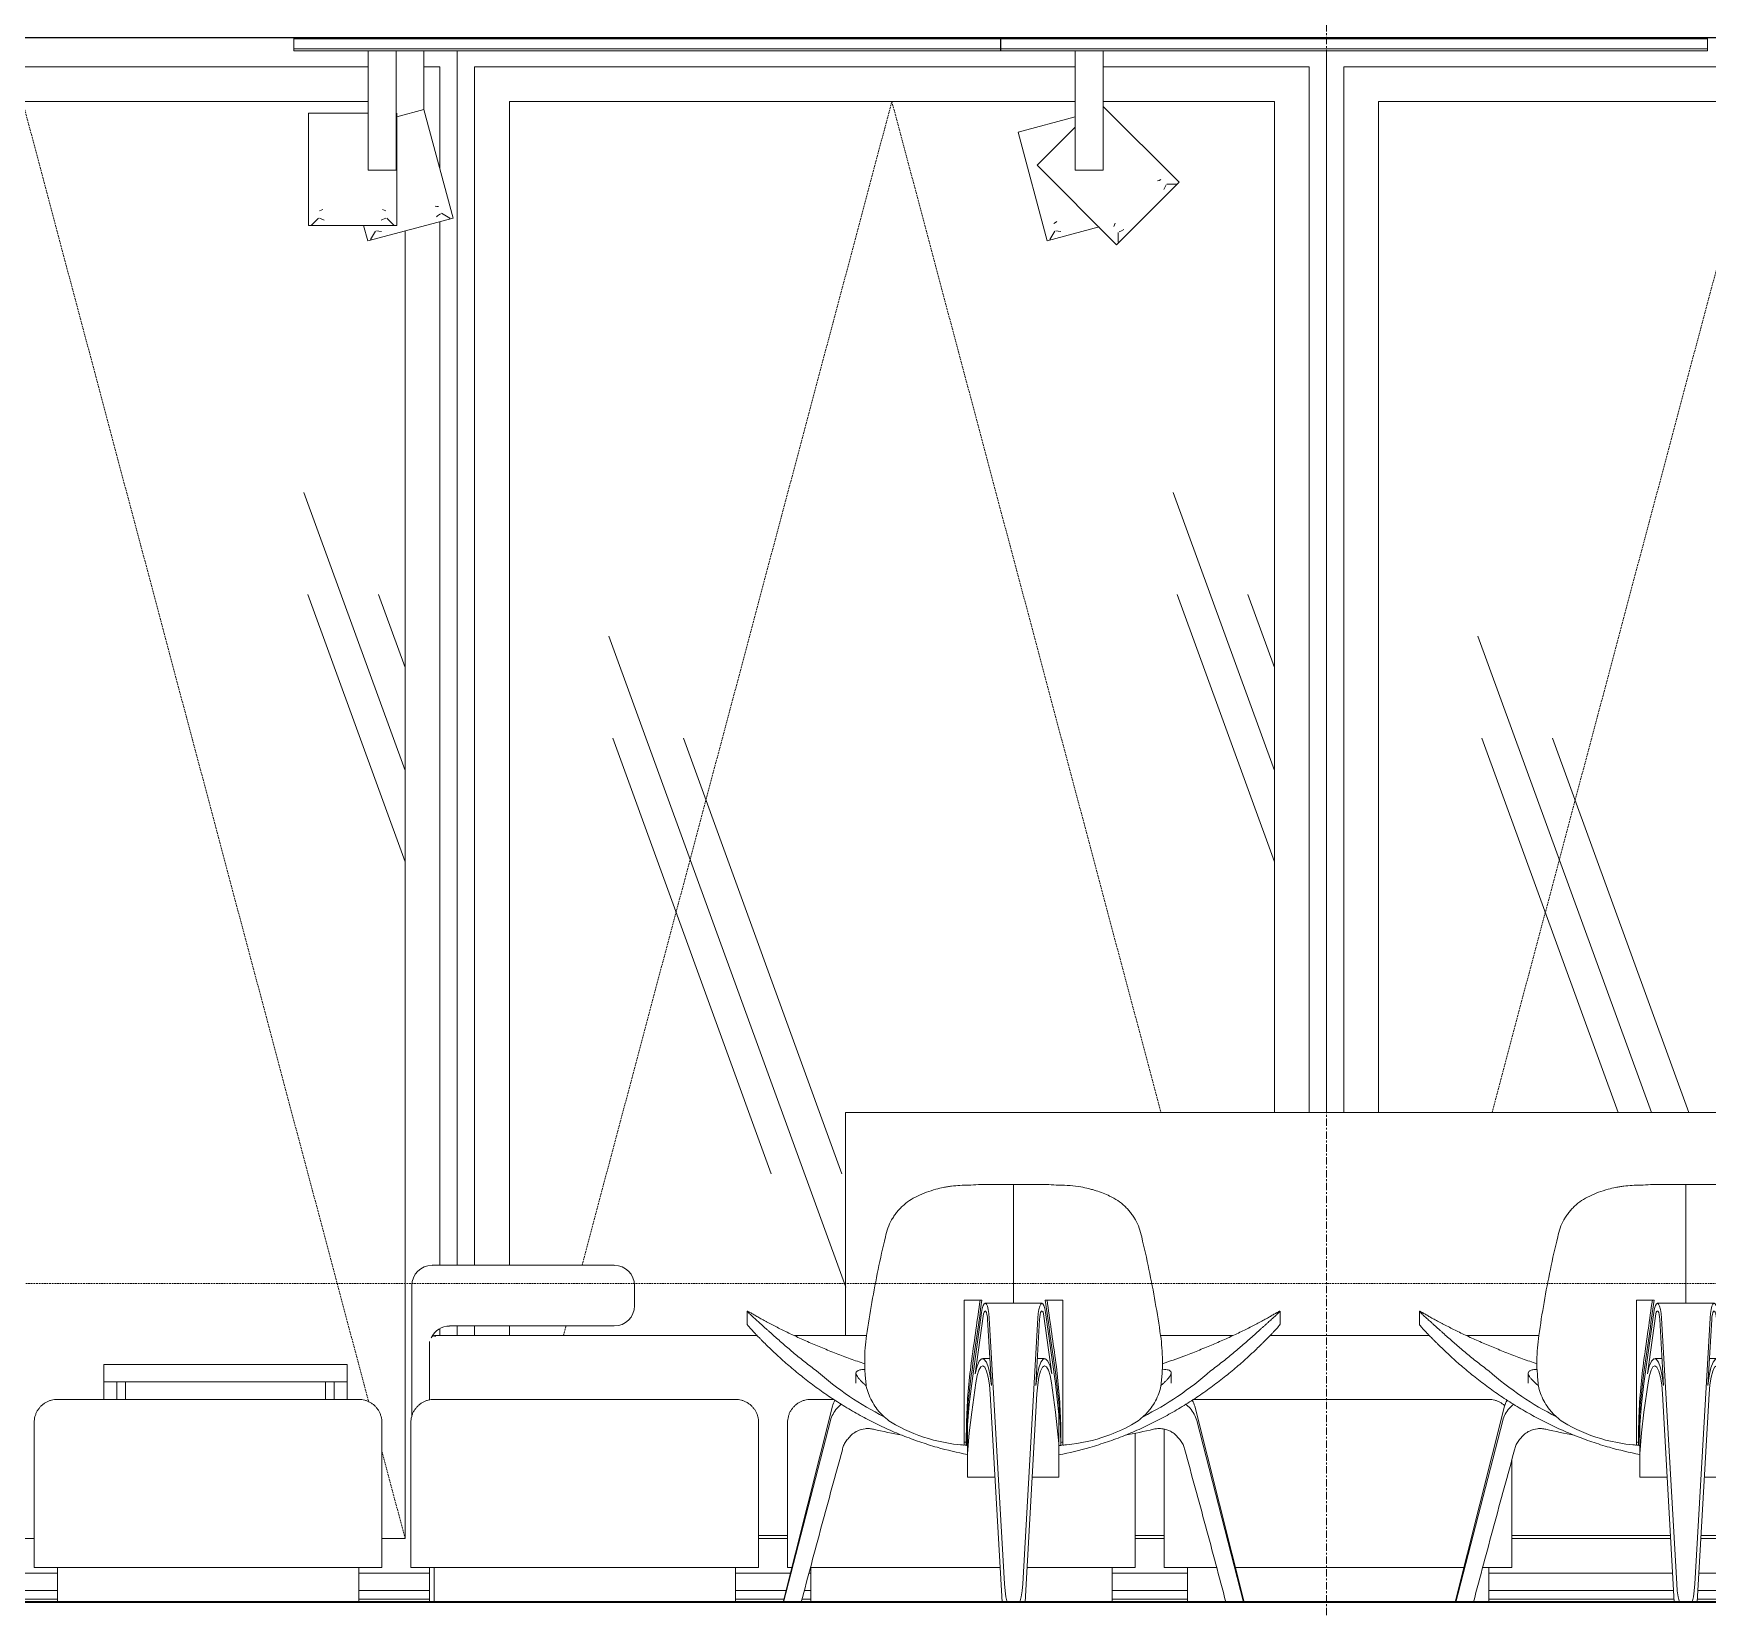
# Model space of a CAD drawing. Header units: millimetres. Extents: x -24070 to 93572, y -3360 to 13033.
# Drawn here: x 65128 to 68017, y -561 to 2158 of the extents above; entities that cross this region are included whole.
import ezdxf

# ---------------------------------------------------------------- set-up
doc = ezdxf.new("R2010")
doc.units = ezdxf.units.MM
doc.linetypes.add('Dash - Tight', pattern=[4.5, 3, -1.5])
doc.linetypes.add('Grid Line', pattern=[22.225, 12.7, -3.175, 3.175, -3.175])
for name, color, linetype, lineweight in [('A-CLNG', 13, 'Continuous', 9), ('A-FLOR', 192, 'Continuous', 9), ('A-FLOR-LEVL', 51, 'Continuous', 9), ('A-GLAZ', 151, 'Continuous', 9), ('E-LITE-EQPM', 33, 'Continuous', 9), ('I-FURN', 30, 'Continuous', 9), ('S-GRID', 1, 'Continuous', 9)]:
    doc.layers.add(name, color=color, linetype=linetype, lineweight=lineweight)

# ---------------------------------------------------------------- blocks, each defined once
blk = doc.blocks.new('Seating - Artemis - Lounge chair - Seating - Artemis - Lounge chair-735724-Building Section')
at = {"layer": 'I-FURN'}
for p, q in [((8618.1, 171.1), (8661.6, 171.1)), ((8661.6, 171.1), (8705.1, 171.1)), ((8661.6, 171.1), (8661.6, -34.2)), ((8576.6, -28.5), (8607, -28.5)), ((8716.2, -28.5), (8746.6, -28.5)), ((8201.8, -47.7), (8201.8, -70.3)), ((8589.4, -172.6), (8606.3, -50.1)), ((8609.1, -56.5), (8595.4, -155.8)), ((8710.6, -34.1), (8612.6, -34.1)), ((8727.7, -155.8), (8714, -56.5)), ((8716.9, -50.1), (8733.8, -172.6)), ((9121.4, -70.3), (9121.4, -47.7)), ((8623.3, -176.1), (8616.8, -62.2)), ((8619.7, -60.1), (8645.9, -518.6)), ((8677.3, -518.6), (8703.4, -60.1)), ((8706.4, -62.2), (8699.9, -176.1)), ((8620.6, -129.5), (8608, -129.5)), ((8715.2, -129.5), (8702.5, -129.5)), ((8389.6, -154.7), (8389.6, -172.1)), ((8596.4, -171.7), (8589.4, -222.2)), ((8733.8, -222.2), (8726.8, -171.7)), ((8933.5, -172.1), (8933.5, -154.3)), ((8641.8, -550), (8621.3, -190.2)), ((8701.9, -190.2), (8681.4, -550)), ((8263.8, -550), (8348.9, -212)), ((8739.7, -226.3), (8739.7, -275.9)), ((8974.3, -212), (9059.4, -550)), ((8264.8, -550), (8345.6, -236.6)), ((8582.2, -293.8), (8582.2, -244.2)), ((8977.6, -236.6), (9058.4, -550)), ((8580, -268), (8580, -279.3)), ((8739.7, -275.9), (8739.7, -315.9)), ((8743.2, -279.3), (8743.2, -268)), ((8582.2, -315.9), (8582.2, -293.8)), ((8582.2, -334.2), (8582.2, -315.9)), ((8739.7, -315.9), (8739.7, -334.2)), ((8582.2, -334.2), (8629.5, -334.2)), ((8693.7, -334.2), (8739.7, -334.2)), ((8263.8, -550), (8264.8, -550)), ((9058.4, -550), (9059.4, -550))]:
    blk.add_line(p, q, dxfattribs=at)
at = {"layer": 'I-FURN', "flags": 128}
for points in [[(8576.6, -279), (8576.6, -216.4), (8576.6, -153.8), (8576.6, -91.1), (8576.6, -28.5)], [(8746.6, -28.5), (8746.6, -91.1), (8746.6, -153.8), (8746.6, -216.4), (8746.6, -279)], [(8606.3, -50.1), (8607.6, -43.3), (8609.1, -38.1), (8610.9, -35), (8612.8, -34.2), (8614.7, -35.6), (8616.4, -39.1), (8617.9, -44.7), (8619, -51.8), (8619.7, -60.1)], [(8611.8, -47.9), (8610.7, -49.7), (8609.8, -52.6), (8609.1, -56.5)], [(8616.8, -62.2), (8616.4, -57.5), (8615.7, -53.4), (8614.9, -50.3), (8613.9, -48.2), (8612.8, -47.4)], [(8703.4, -60.1), (8704.2, -51.8), (8705.3, -44.7), (8706.8, -39.1), (8708.5, -35.6), (8710.4, -34.2), (8712.3, -35), (8714.1, -38.1), (8715.6, -43.3), (8716.9, -50.1)], [(8710.4, -47.4), (8709.3, -48.2), (8708.3, -50.3), (8707.4, -53.4), (8706.8, -57.5), (8706.4, -62.2)], [(8714, -56.5), (8713.3, -52.6), (8712.5, -49.7), (8711.4, -47.9)], [(8595.4, -155.8), (8598.6, -142.9), (8602.3, -134.1), (8606.4, -129.9), (8610.5, -130.4), (8614.6, -135.8), (8618.2, -145.7), (8621.1, -159.4), (8623.3, -176.1)], [(8621.3, -190.2), (8620, -174.9), (8617.9, -161.6), (8615.1, -151.3), (8611.9, -144.7), (8608.4, -142.1), (8604.9, -143.7), (8601.6, -149.5), (8598.7, -159), (8596.4, -171.7)], [(8699.9, -176.1), (8702.1, -159.4), (8705, -145.7), (8708.6, -135.8), (8712.6, -130.4), (8716.8, -129.9), (8720.9, -134.1), (8724.6, -142.9), (8727.7, -155.8)], [(8714.8, -142.1), (8711.3, -144.7), (8708.1, -151.3), (8705.3, -161.6), (8703.2, -174.9), (8701.9, -190.2)], [(8726.8, -171.7), (8724.5, -159), (8721.6, -149.5), (8718.3, -143.7), (8715.2, -142.1)], [(8582.2, -244.2), (8585.1, -208.3), (8589.4, -172.6)], [(8733.8, -172.6), (8737.1, -199.4), (8739.7, -226.3)], [(8589.4, -222.2), (8585.1, -257.9), (8582.2, -293.8)], [(8739.7, -275.9), (8737.1, -249), (8733.8, -222.2)], [(8645.9, -518.6), (8646.9, -530.2), (8648.5, -540.8), (8650.6, -550)], [(8672.6, -550), (8674.7, -540.8), (8676.3, -530.2), (8677.3, -518.6)]]:
    blk.add_lwpolyline(points, dxfattribs=at)
at = {"layer": 'I-FURN'}
for centre, start_param, end_param in [((8387.7, -221.6), 2.609121, 2.897247), ((8935.4, -221.6), 0.244346, 0.532472)]:
    blk.add_ellipse(centre, major_axis=(40, 0), ratio=0.990268, start_param=start_param, end_param=end_param, dxfattribs=at)
for points, knots in [([(8495.8, 151), (8490.8, 148.7), (8481.5, 143.4), (8471.5, 135.3), (8464.4, 128.1), (8459.5, 122.3), (8455.1, 116.2), (8449.8, 107.6), (8444.4, 95.9), (8441.6, 85.6), (8440.5, 80.3)], [-1, -1, -1, -1, -0.833333, -0.666667, -0.583333, -0.5, -0.416667, -0.333333, -0.166667, 0, 0, 0, 0]), ([(8583.8, 169.7), (8578.8, 169.8), (8568.9, 169.6), (8556.9, 168.4), (8547.6, 167.1), (8538.5, 165.4), (8526.1, 162.4), (8510.9, 157.6), (8500.7, 153.3), (8495.8, 151)], [-1, -1, -1, -1, -0.85, -0.7, -0.625, -0.55, -0.4, -0.2, 0, 0, 0, 0]), ([(8827.4, 151), (8823.7, 152.7), (8816.1, 156), (8806.1, 159.5), (8797.7, 162.1), (8789.1, 164.4), (8776.5, 167.1), (8759.2, 169.4), (8746.1, 169.8), (8739.4, 169.7)], [-1, -1, -1, -1, -0.85, -0.7, -0.625, -0.55, -0.4, -0.2, 0, 0, 0, 0]), ([(8882.7, 80.3), (8881.6, 85.6), (8878.7, 95.9), (8873.4, 107.6), (8868.1, 116.2), (8863.7, 122.3), (8858.8, 128.1), (8851.7, 135.3), (8841.7, 143.4), (8832.4, 148.7), (8827.4, 151)], [-1, -1, -1, -1, -0.833333, -0.666667, -0.583333, -0.5, -0.416667, -0.333333, -0.166667, 0, 0, 0, 0]), ([(8404.8, -138.7), (8400.6, -137.3), (8388.1, -132.9), (8367.6, -125.4), (8343.4, -116), (8320.2, -106.5), (8297.6, -96.7), (8275.9, -86.7), (8259.1, -78.5), (8248.1, -72.8), (8242, -69.7), (8237.6, -67.3), (8233.4, -65.1), (8229.3, -62.8), (8225.4, -60.7), (8221.8, -58.7), (8218.4, -56.7), (8215.2, -54.9), (8212.2, -53.2), (8210.1, -51.9), (8208.6, -51.1), (8207.1, -50.2), (8205.4, -49.3), (8203.8, -48.4), (8202.7, -47.8), (8202.1, -47.6), (8201.8, -47.6), (8201.9, -48), (8202.4, -48.7), (8203.5, -49.7), (8204.8, -51), (8206.6, -52.7), (8208.6, -54.6), (8210.9, -56.7), (8213.5, -59.1), (8216.3, -61.7), (8219.3, -64.4), (8222.5, -67.3), (8227, -71.4), (8231.8, -75.7), (8236.7, -80.2), (8241.9, -84.8), (8248.5, -90.7), (8256.8, -98), (8265.3, -105.5), (8274.1, -113), (8286.2, -123.2), (8301.9, -135.9), (8314.9, -145.9), (8321.6, -150.9)], [0.071085, 0.071085, 0.071085, 0.071085, 0.0952381, 0.1428571, 0.1904762, 0.2380952, 0.2857143, 0.3333333, 0.3809524, 0.4047619, 0.4166667, 0.4285714, 0.4404762, 0.452381, 0.4642857, 0.4761905, 0.4880952, 0.5, 0.5119048, 0.5238095, 0.5297619, 0.5357143, 0.547619, 0.5595238, 0.5714286, 0.5833333, 0.5952381, 0.6071429, 0.6190476, 0.6309524, 0.6428571, 0.6547619, 0.6666667, 0.6785714, 0.6904762, 0.702381, 0.7142857, 0.7261905, 0.7380952, 0.7619048, 0.7738095, 0.7857143, 0.8095238, 0.8333333, 0.8571429, 0.8809524, 0.9047619, 0.952381, 1, 1, 1, 1]), ([(9001.6, -150.9), (9008.3, -145.9), (9021.3, -135.9), (9040.1, -120.6), (9055, -108), (9066.4, -98), (9073.3, -91.9), (9078.7, -87.2), (9082.6, -83.6), (9086.5, -80.2), (9090.2, -76.8), (9093.8, -73.5), (9097.3, -70.3), (9100.7, -67.3), (9103.9, -64.4), (9106.8, -61.7), (9109.7, -59.1), (9112.3, -56.7), (9114.6, -54.6), (9116.6, -52.7), (9118.3, -51), (9119.7, -49.7), (9120.7, -48.7), (9121.3, -48), (9121.4, -47.6), (9121.1, -47.6), (9120.5, -47.8), (9119.3, -48.4), (9117.7, -49.3), (9116.1, -50.2), (9114.6, -51.1), (9113.1, -51.9), (9111, -53.2), (9108, -54.9), (9104.8, -56.7), (9101.4, -58.7), (9097.7, -60.7), (9093.8, -62.8), (9089.8, -65.1), (9084.1, -68.1), (9076.7, -72), (9064.1, -78.5), (9047.3, -86.7), (9025.6, -96.7), (9003, -106.5), (8979.8, -116), (8957.6, -124.6), (8937.2, -132.1), (8924.7, -136.5), (8918.4, -138.7), (8918.4, -138.7)], [0, 0, 0, 0, 0.047619, 0.0952381, 0.1428571, 0.1666667, 0.1904762, 0.202381, 0.2142857, 0.2261905, 0.2380952, 0.25, 0.2619048, 0.2738095, 0.2857143, 0.297619, 0.3095238, 0.3214286, 0.3333333, 0.3452381, 0.3571429, 0.3690476, 0.3809524, 0.3928571, 0.4047619, 0.4166667, 0.4285714, 0.4404762, 0.452381, 0.4642857, 0.4702381, 0.4761905, 0.4880952, 0.5, 0.5119048, 0.5238095, 0.5357143, 0.547619, 0.5595238, 0.5714286, 0.5952381, 0.6190476, 0.6666667, 0.7142857, 0.7619048, 0.8095238, 0.8571429, 0.8928571, 0.9285714, 0.9289147, 0.9289147, 0.9289147, 0.9289147]), ([(8582.1, -295.1), (8564.4, -291.8), (8536.6, -285.2), (8499.5, -273.5), (8470.2, -262.7), (8441.4, -250.3), (8413.5, -236.8), (8386.7, -222.2), (8360.9, -206.7), (8335.9, -190.1), (8312.1, -172.9), (8289.7, -155.2), (8272, -140.3), (8260.3, -129.8), (8253.8, -123.9), (8249, -119.4), (8244.4, -115.1), (8239.8, -110.7), (8235.4, -106.4), (8231.4, -102.4), (8227.7, -98.7), (8223, -94), (8219.2, -90.1), (8216.4, -87.1), (8214.5, -85.1), (8211.3, -81.7), (8208, -78.2), (8205.9, -75.7), (8204.9, -74.5), (8203.5, -72.9), (8202.2, -71.3), (8201.8, -70.4), (8201.8, -70.2), (8201.9, -70.2)], [0.0771261, 0.0771261, 0.0771261, 0.0771261, 0.1333333, 0.1666667, 0.2, 0.2333333, 0.2666667, 0.3, 0.3333333, 0.3666667, 0.4, 0.4333333, 0.4666667, 0.4833333, 0.4916667, 0.5, 0.5083333, 0.5166667, 0.525, 0.5333333, 0.540625, 0.5479167, 0.5625, 0.5661458, 0.5697917, 0.5770833, 0.5916667, 0.5989583, 0.6026042, 0.60625, 0.6208333, 0.628125, 0.6333333, 0.6333333, 0.6333333, 0.6333333]), ([(9121.3, -70.2), (9121.4, -70.2), (9121.4, -70.6), (9120.7, -71.6), (9119.4, -73.2), (9118.1, -74.8), (9116.9, -76.3), (9115.4, -77.9), (9113.2, -80.3), (9110.7, -83), (9108.6, -85.2), (9107, -86.9), (9105.4, -88.6), (9103.1, -91), (9100, -94.2), (9096, -98.2), (9092.6, -101.6), (9089.9, -104.3), (9087, -107.1), (9083.4, -110.7), (9078.8, -115.1), (9074.2, -119.4), (9069.4, -123.9), (9062.9, -129.8), (9051.2, -140.3), (9033.5, -155.2), (9011, -172.9), (8987.3, -190.1), (8962.3, -206.7), (8936.5, -222.2), (8909.7, -236.8), (8881.8, -250.4), (8853, -262.7), (8823.7, -273.6), (8786.1, -285.2), (8758, -292.6), (8739.8, -295.6)], [0.3666667, 0.3666667, 0.3666667, 0.3666667, 0.375, 0.3833333, 0.3916667, 0.4, 0.4041667, 0.4083333, 0.4166667, 0.425, 0.4291667, 0.4333333, 0.4375, 0.4416667, 0.45, 0.4583333, 0.4666667, 0.4708333, 0.475, 0.4833333, 0.4916667, 0.5, 0.5083333, 0.5166667, 0.5333333, 0.5666667, 0.6, 0.6333333, 0.6666667, 0.7, 0.7333333, 0.7666667, 0.8, 0.8333333, 0.8666667, 0.9242841, 0.9242841, 0.9242841, 0.9242841]), ([(8321.6, -150.9), (8339.2, -166.4), (8376.2, -195.1), (8417.3, -219.4), (8438.2, -229.9)], [0, 0, 0, 0, 0.2, 0.387924, 0.387924, 0.387924, 0.387924]), ([(8389.6, -154.7), (8389.7, -153.5), (8390.3, -152), (8392.5, -150.5), (8394.8, -149.6), (8397.8, -148.9), (8401, -148.5), (8403.5, -148.3), (8404.7, -148.3)], [-1, -1, -1, -1, -0.97321429, -0.95982143, -0.94642857, -0.93303571, -0.91964286, -0.90857756, -0.90857756, -0.90857756, -0.90857756]), ([(8407.4, -176.7), (8406, -175.5), (8403, -172.8), (8398.6, -168.7), (8394.7, -164.4), (8390.9, -159.4), (8389.7, -156.4), (8389.6, -154.7)], [-0.09783389, -0.09783389, -0.09783389, -0.09783389, -0.0862069, -0.06896552, -0.05172414, -0.03448276, 0, 0, 0, 0]), ([(8885, -229.9), (8905.8, -219.4), (8947, -195.1), (8984, -166.4), (9001.6, -150.9)], [0.6120888, 0.6120888, 0.6120888, 0.6120888, 0.8, 1, 1, 1, 1]), ([(8933.5, -154.3), (8933.5, -155.6), (8932.7, -158), (8930.2, -161.7), (8927.5, -164.9), (8924.2, -168.4), (8920.4, -172.1), (8917.4, -174.7), (8915.9, -176)], [-1, -1, -1, -1, -0.97198276, -0.95797414, -0.94396552, -0.9299569, -0.91594828, -0.90244941, -0.90244941, -0.90244941, -0.90244941]), ([(8918.5, -148), (8918.7, -148), (8920.8, -148.1), (8924.4, -148.4), (8928.4, -149.2), (8931.4, -150.4), (8933.1, -152.1), (8933.5, -153.5), (8933.5, -154.3)], [-0.09135521, -0.09135521, -0.09135521, -0.09135521, -0.08928571, -0.07142857, -0.05357143, -0.03571429, -0.01785714, 0, 0, 0, 0]), ([(8407.9, -180), (8409.1, -184.3), (8411.9, -193), (8418.2, -205.8), (8424.9, -215.7), (8431, -222.9), (8437.6, -229.7), (8446.4, -237.2), (8454.1, -242), (8458.1, -244.2)], [-1, -1, -1, -1, -0.833333, -0.666667, -0.5, -0.416667, -0.333333, -0.166667, 0, 0, 0, 0]), ([(8865.1, -244.2), (8869, -242), (8876.7, -237.2), (8885.6, -229.7), (8892.2, -222.9), (8898.2, -215.7), (8905, -205.9), (8911.2, -193.1), (8914.1, -184.3), (8915.3, -180)], [-1, -1, -1, -1, -0.833333, -0.666667, -0.583333, -0.5, -0.333333, -0.166667, 0, 0, 0, 0]), ([(8345.6, -236.6), (8346.6, -232.7), (8349.6, -225.2), (8356.3, -215.7), (8361.8, -210.6), (8364.5, -208.5)], [-1, -1, -1, -1, -0.8333333, -0.6666667, -0.5316601, -0.5316601, -0.5316601, -0.5316601]), ([(8958.7, -208.5), (8961.4, -210.6), (8966.9, -215.7), (8973.6, -225.2), (8976.6, -232.7), (8977.6, -236.6)], [-0.4683399, -0.4683399, -0.4683399, -0.4683399, -0.3333333, -0.1666667, 0, 0, 0, 0]), ([(8420, -251.6), (8417.6, -251), (8412.8, -250.3), (8403.2, -250.5), (8393, -253.4), (8383.6, -259.5), (8379.3, -264), (8377.4, -266.6)], [-1, -1, -1, -1, -0.85, -0.7, -0.4, -0.2, 0, 0, 0, 0]), ([(8458.1, -244.2), (8478.4, -255.3), (8515, -270), (8554.2, -276.9), (8570.1, -278.4)], [-1, -1, -1, -1, -0.4, 0, 0, 0, 0]), ([(8753.1, -278.4), (8776.9, -276.2), (8815.9, -267.5), (8851.5, -251.6), (8865.1, -244.2)], [-1, -1, -1, -1, -0.4, 0, 0, 0, 0]), ([(8945.8, -266.6), (8944.4, -264.6), (8942, -262), (8938.5, -259), (8934.6, -256.2), (8929.3, -253.4), (8921.6, -251), (8912.7, -250.1), (8906.4, -250.8), (8903.2, -251.6)], [-1, -1, -1, -1, -0.85, -0.775, -0.7, -0.55, -0.4, -0.2, 0, 0, 0, 0])]:
    blk.add_open_spline(points, degree=3, knots=knots, dxfattribs=at)
for points in [[(8618.1, 171.1), (8612.3, 171), (8600.8, 170.6), (8589.4, 170.1), (8583.8, 169.7)], [(8739.4, 169.7), (8733.7, 170.1), (8722.4, 170.6), (8710.9, 171), (8705.1, 171.1)], [(8440.5, 80.3), (8436, 61.7), (8427.6, 24.2), (8416.8, -32.4), (8410.7, -70.7), (8407.9, -90)], [(8915.3, -90), (8912.5, -70.7), (8906.4, -32.4), (8895.5, 24.2), (8887.1, 61.7), (8882.7, 80.3)], [(8607, -28.5), (8604.1, -49.3), (8598.2, -90.9), (8592.3, -132.3), (8589.4, -153)], [(8589.4, -131), (8591.8, -114), (8596.7, -79.8), (8601.5, -45.6), (8603.9, -28.5)], [(8733.8, -153), (8730.8, -132.3), (8725, -90.9), (8719.1, -49.3), (8716.2, -28.5)], [(8719.3, -28.5), (8721.7, -45.6), (8726.5, -79.8), (8731.4, -114), (8733.8, -131)], [(8407.9, -90), (8406.9, -96.9), (8405.3, -111.1), (8404.4, -133.2), (8405.1, -156.2), (8406.8, -172), (8407.9, -180)], [(8915.3, -180), (8916.4, -172), (8918.1, -156.2), (8918.7, -133.2), (8917.8, -111.1), (8916.3, -96.9), (8915.3, -90)], [(8580.1, -279.3), (8579.9, -262.6), (8580.3, -229.4), (8583.4, -180), (8587.1, -147.3), (8589.4, -131)], [(8733.8, -131), (8736.1, -147.3), (8739.8, -180), (8742.9, -229.4), (8743.3, -262.6), (8743.1, -279.3)], [(8589.4, -153), (8587.4, -166.9), (8584.1, -194.8), (8581.1, -236.9), (8580.2, -265.1), (8580.1, -279.3)], [(8743.1, -279.3), (8743, -265.1), (8742.1, -236.9), (8739, -194.8), (8735.8, -166.9), (8733.8, -153)], [(8469.2, -262), (8452.7, -258.9), (8436.3, -255.4), (8420, -251.6)], [(8903.2, -251.6), (8886.9, -255.4), (8870.5, -258.9), (8854, -262)], [(8366.2, -287.2), (8354.1, -330.9), (8330.2, -418.4), (8306.8, -506.1), (8295.2, -550)], [(8377.4, -266.6), (8375.4, -268.4), (8371.9, -272.4), (8368, -279.5), (8366.6, -284.5), (8366.2, -287.2)], [(8570.1, -278.4), (8571.2, -278.5), (8573.3, -278.7), (8575.5, -278.9), (8576.6, -279)], [(8576.5, -274), (8577.8, -274.1), (8579, -274.2), (8580.2, -274.3)], [(8576.5, -278.7), (8578.4, -279.1), (8580.2, -279.5), (8582.1, -279.9)], [(8580.1, -279.3), (8580.8, -279.3), (8581.5, -279.4), (8582.1, -279.4)], [(8739.7, -280.2), (8742, -279.7), (8744.4, -279.2), (8746.7, -278.7)], [(8739.7, -279.5), (8740.9, -279.4), (8742, -279.4), (8743.1, -279.3)], [(8743, -274.3), (8744.2, -274.2), (8745.4, -274.1), (8746.6, -274)], [(8746.6, -279), (8747.7, -278.9), (8749.9, -278.7), (8752, -278.5), (8753.1, -278.4)], [(8957, -287.2), (8956.6, -284.5), (8955.2, -279.5), (8951.3, -272.4), (8947.8, -268.4), (8945.8, -266.6)], [(9028, -550), (9016.4, -506.1), (8993, -418.4), (8969.1, -330.9), (8957, -287.2)]]:
    blk.add_open_spline(points, degree=3, dxfattribs=at)
blk = doc.blocks.new('Single Window - Standard-818874-Building Section')
at = {"layer": 'A-GLAZ'}
h = blk.add_hatch(dxfattribs=at)
h.set_pattern_fill('FP_26', color=256, style=0, pattern_type=2)
h.set_pattern_definition([(110, (6943.6, -1050), (973.9, 248.05), [800, -2500]), (110, (6951.6, -1250), (973.9, 248.05), [1200, -2100]), (110, (6821.6, -1050), (973.9, 248.05), [800, -2500])])
h.paths.add_polyline_path([(6321.6, -440), (6321.6, -240), (6323, -229.6), (6327, -220), (6333.3, -211.7), (6341.6, -205.4), (6351.2, -201.4), (6361.6, -200), (6881.6, -200), (6891.9, -201.4), (6901.6, -205.4), (6909.9, -211.7), (6916.2, -220), (6920.2, -229.6), (6921.6, -240), (6921.6, -440), (6971.6, -440), (6971.6, -240), (6973, -229.6), (6977, -220), (6983.3, -211.7), (6991.6, -205.4), (7001.2, -201.4), (7011.6, -200), (7091.6, -200), (7091.6, -140), (7511.6, -140), (7511.6, -200), (7531.6, -200), (7541.9, -201.4), (7551.6, -205.4), (7559.9, -211.7), (7566.2, -220), (7570.2, -229.6), (7571.6, -240), (7571.6, -440), (7611.6, -440), (7611.6, 1816.8), (7546.9, 1800.5), (7540.1, 1825.8), (7445, 1825.8), (7445, 2019.8), (7547.9, 2019.8), (7547.9, 2040), (6291.6, 2040), (6291.6, -440)], flags=0)
for p, q in [((7701.6, 31.4), (7701.6, 2127.8)), ((6231.6, -200), (6231.6, 2100)), ((6231.6, 2100), (7547.9, 2100)), ((7643.7, 2100), (7671.6, 2100)), ((7671.6, 2100), (7671.6, 1923.9)), ((6291.6, 2040), (6291.6, -440)), ((7547.9, 2040), (6291.6, 2040)), ((7671.6, 1832.9), (7671.6, 31.4)), ((7611.6, -440), (7611.6, 1816.8)), ((7671.6, -77.8), (7671.6, -90)), ((7701.6, -90), (7701.6, -73.3)), ((6291.6, -440), (6321.6, -440)), ((6921.6, -440), (6971.6, -440)), ((7571.6, -440), (7611.6, -440)), ((6361.6, -500), (6231.6, -500)), ((7011.6, -500), (6881.6, -500)), ((7653.5, -500), (7531.6, -500)), ((6231.6, -530), (6361.6, -530)), ((6361.6, -545), (6231.6, -545)), ((6881.6, -530), (7011.6, -530)), ((7011.6, -545), (6881.6, -545)), ((7531.6, -530), (7653.5, -530)), ((7653.5, -545), (7531.6, -545))]:
    blk.add_line(p, q, dxfattribs=at)
at = {"layer": 'A-GLAZ', "linetype": 'Dash - Tight'}
for p, q in [((6355.2, -200.8), (6951.6, 2040)), ((6951.6, 2040), (7548.8, -204.2)), ((7571.6, -289.7), (7611.6, -440)), ((6291.6, -440), (6321.6, -327.3))]:
    blk.add_line(p, q, dxfattribs=at)
blk = doc.blocks.new('Single Window - Standard-V37-Building Section')
at = {"layer": 'A-GLAZ'}
h = blk.add_hatch(dxfattribs=at)
h.set_pattern_fill('FP_27', color=256, style=0, pattern_type=2)
h.set_pattern_definition([(110, (8443.6, -1050), (973.9, 248.05), [800, -2500]), (110, (8451.6, -1250), (973.9, 248.05), [1200, -2100]), (110, (8321.6, -1050), (973.9, 248.05), [800, -2500])])
h.paths.add_polyline_path([(8921.6, -440), (8921.6, -435), (8871.6, -435), (8871.6, -440)], flags=0)
h.paths.add_polyline_path([(8271.6, -440), (8271.6, -435), (8221.6, -435), (8221.6, -440), (8264.8, -440)], flags=0)
h.paths.add_polyline_path([(7968, -90), (8219.2, -90), (8203.6, -72.7), (8201.9, -70.2), (8203.6, -48.3), (8256, -76.9), (8283.3, -90), (8371.7, -90), (8372.5, 295), (9111.6, 295), (9111.6, 2040), (8816.1, 2040), (8816.1, 2031.6), (8947.2, 1900.6), (8839.4, 1792.8), (8808.8, 1823.4), (8719.3, 1800.5), (8670.3, 1987.2), (8767.9, 2014.2), (8767.9, 2040), (7791.6, 2040), (7791.6, 31.4), (7973.4, 31.3), (7981.7, 30.2), (7990.1, 26.7), (7997.3, 21.2), (8002.9, 13.9), (8006.4, 5.5), (8007.6, -3.6), (8007.6, -38.4), (8006.4, -47.5), (8002.9, -55.9), (7997.3, -63.1), (7990.1, -68.7), (7981.7, -72.2), (7972.6, -73.3), (7791.6, -73.3), (7791.6, -90), (7964.3, -90)], flags=0)
for p, q in [((7701.6, 2127.8), (7701.6, 31.4)), ((9201.6, 295), (9201.6, 2127.8)), ((7731.6, 31.4), (7731.6, 2100)), ((7731.6, 2100), (8767.9, 2100)), ((8816.1, 2100), (9171.6, 2100)), ((9171.6, 2100), (9171.6, 295)), ((7791.6, 2040), (7791.6, 31.4)), ((8767.9, 2040), (7791.6, 2040)), ((9111.6, 2040), (8816.1, 2040)), ((9111.6, 295), (9111.6, 2040)), ((7701.6, -73.3), (7701.6, -90)), ((7731.6, -90), (7731.6, -73.3)), ((7791.6, -73.3), (7791.6, -90)), ((8221.6, -440), (8271.6, -440)), ((8871.6, -440), (8921.6, -440)), ((8276.4, -500), (8181.6, -500)), ((8311.6, -500), (8308.5, -500)), ((8961.6, -500), (8831.6, -500)), ((8181.6, -530), (8268.9, -530)), ((8265.1, -545), (8181.6, -545)), ((8311.6, -545), (8296.5, -545)), ((8300.5, -530), (8311.6, -530)), ((8831.6, -530), (8961.6, -530)), ((8961.6, -545), (8831.6, -545))]:
    blk.add_line(p, q, dxfattribs=at)
at = {"layer": 'A-GLAZ', "linetype": 'Dash - Tight'}
for p, q in [((7917, 31.4), (8451.6, 2040)), ((8451.6, 2040), (8916, 295)), ((7884.7, -90), (7889.2, -73.3))]:
    blk.add_line(p, q, dxfattribs=at)
blk = doc.blocks.new('Single Window - Standard-V38-Building Section')
at = {"layer": 'A-GLAZ'}
h = blk.add_hatch(dxfattribs=at)
h.set_pattern_fill('FP_28', color=256, style=0, pattern_type=2)
h.set_pattern_definition([(110, (9943.6, -1050), (973.9, 248.05), [800, -2500]), (110, (9951.6, -1250), (973.9, 248.05), [1200, -2100]), (110, (9821.6, -1050), (973.9, 248.05), [800, -2500])])
h.paths.add_polyline_path([(10266, -430.9), (10266.6, -428.8), (10265.8, -429.2)], flags=0)
h.paths.add_polyline_path([(10242.3, -440), (10293.5, -440), (10293.5, -435), (10273.2, -434.8), (10272.8, -433.2), (10266.5, -431.2), (10264.6, -430), (10264.4, -425), (10263.2, -425), (10263.3, -100), (10264.5, -100), (10265.5, -94.4), (10271, -90), (10263.3, -90.7), (10253.1, -102.3), (10253.1, -425), (10251.9, -425), (10250.8, -430.6), (10242.3, -435), (10190.4, -435), (10191.7, -440), (10241.2, -440)], flags=0)
h.paths.add_polyline_path([(9521.6, -440), (9795.5, -440), (9795.3, -435), (9521.6, -435)], flags=0)
h.paths.add_polyline_path([(9863.4, -440), (10158.6, -440), (10157.3, -435), (9847.9, -435), (9847.6, -440), (9861.9, -440)], flags=0)
h.paths.add_polyline_path([(10316.3, -440), (10611.6, -440), (10611.6, -435), (10316.3, -435)], flags=0)
h.paths.add_polyline_path([(10185.3, 295), (10611.6, 295), (10611.6, 2040), (9291.6, 2040), (9291.6, 295), (9816.7, 295)], flags=0)
for p, q in [((9201.6, 2127.8), (9201.6, 295)), ((10701.6, 295), (10701.6, 2127.8)), ((9231.6, 295), (9231.6, 2100)), ((9231.6, 2100), (10671.6, 2100)), ((10671.6, 2100), (10671.6, 295)), ((9291.6, 2040), (9291.6, 295)), ((10611.6, 2040), (9291.6, 2040)), ((10611.6, 295), (10611.6, 2040)), ((9521.6, -440), (9795.5, -440)), ((9847.6, -440), (10158.6, -440)), ((10191.7, -440), (10293.5, -440)), ((10316.3, -440), (10611.6, -440)), ((10611.6, -440), (10611.6, -435)), ((10671.6, -435), (10671.6, -500)), ((10701.6, -530), (10701.6, -435)), ((9799, -500), (9481.6, -500)), ((10174.7, -500), (9844.2, -500)), ((10293.5, -500), (10206.8, -500)), ((10671.6, -500), (10316.3, -500)), ((9481.6, -530), (9800.7, -530)), ((9801.5, -545), (9481.6, -545)), ((10186.7, -545), (9841.7, -545)), ((9842.5, -530), (10182.7, -530)), ((10214.3, -530), (10293.5, -530)), ((10293.5, -545), (10218.1, -545)), ((10387, -530), (10701.6, -530)), ((10701.6, -545), (10387, -545)), ((10701.6, -530), (10701.6, -545)), ((10701.6, -550), (10701.6, -545))]:
    blk.add_line(p, q, dxfattribs=at)
at = {"layer": 'A-GLAZ', "linetype": 'Dash - Tight'}
for p, q in [((9487.2, 295), (9951.6, 2040)), ((9951.6, 2040), (10416, 295)), ((10610.3, -435), (10611.6, -440))]:
    blk.add_line(p, q, dxfattribs=at)
blk = doc.blocks.new('Trck_BswySystms_Cooper_RSA_Profile Series_AR111 Closed Back Integral Xfmr - Trck_BswySystms_Cooper_RSA_Profile Series_AR111 Closed Back Integral Xfmr-856595-Building Section')
at = {"layer": 'E-LITE-EQPM'}
for p, q in [((8768, 2013.4), (8669.3, 1987)), ((8669.3, 1987), (8719.6, 1799.5)), ((8809.1, 1823.5), (8719.6, 1799.5)), ((8732.7, 1816.5), (8724.3, 1801.9)), ((8724.3, 1801.9), (8725.7, 1801.2))]:
    blk.add_line(p, q, dxfattribs=at)
at = {"layer": 'E-LITE-EQPM', "flags": 128}
for points in [[(8731.3, 1829.3), (8733.7, 1831), (8736.1, 1832.8)], [(8743.3, 1815.9), (8738.8, 1816.2), (8734.7, 1816.7)]]:
    blk.add_lwpolyline(points, dxfattribs=at)
blk = doc.blocks.new('Trck_BswySystms_Cooper_RSA_Profile Series_AR111 Closed Back Integral Xfmr - Trck_BswySystms_Cooper_RSA_Profile Series_AR111 Closed Back Integral Xfmr-V41-Building Section')
at = {"layer": 'E-LITE-EQPM'}
for p, q in [((8639.6, 2148.8), (8639.6, 2150)), ((8639.6, 2148.4), (8639.6, 2148.8)), ((9858.8, 2148.8), (8639.6, 2148.8)), ((8639.6, 2131.2), (8639.6, 2148.4)), ((9858.8, 2148.4), (8639.6, 2148.4)), ((9858.8, 2150), (9858.8, 2148.8)), ((9858.8, 2148.8), (9858.8, 2148.4)), ((9858.8, 2148.4), (9858.8, 2131.2)), ((8639.6, 2127.8), (8639.6, 2131.2)), ((9858.8, 2131.2), (8639.6, 2131.2)), ((8767.9, 2127.8), (8639.6, 2127.8)), ((8816.1, 2127.8), (8767.9, 2127.8)), ((8767.9, 2127.8), (8767.9, 1921.4)), ((8816.1, 1921.4), (8816.1, 2127.8)), ((9858.8, 2127.8), (8816.1, 2127.8)), ((9858.8, 2131.2), (9858.8, 2127.8)), ((8947.2, 1900.6), (8816.1, 2031.6)), ((8768.1, 1995.9), (8702.2, 1930)), ((8702.2, 1930), (8839.4, 1792.8)), ((8767.9, 1921.4), (8816.1, 1921.4)), ((8947.2, 1900.6), (8839.4, 1792.8)), ((8942.7, 1897.7), (8925.9, 1897.7)), ((8942.7, 1896.1), (8942.7, 1897.7)), ((8842.3, 1814.1), (8842.3, 1797.3)), ((8842.3, 1797.3), (8843.9, 1797.3))]:
    blk.add_line(p, q, dxfattribs=at)
at = {"layer": 'E-LITE-EQPM', "flags": 128}
for points in [[(8910.2, 1902.9), (8912.9, 1904), (8915.5, 1905.3)], [(8924.7, 1896.1), (8922.3, 1890.5), (8921.1, 1888.2)], [(8834.7, 1824.5), (8836, 1827.1), (8837.1, 1829.9)], [(8851.8, 1818.9), (8847.7, 1816.9), (8843.9, 1815.3)]]:
    blk.add_lwpolyline(points, dxfattribs=at)
blk = doc.blocks.new('Trck_BswySystms_Cooper_RSA_Profile Series_AR111 Closed Back Integral Xfmr - Trck_BswySystms_Cooper_RSA_Profile Series_AR111 Closed Back Integral Xfmr-856597-Building Section')
at = {"layer": 'E-LITE-EQPM'}
for p, q in [((7643.7, 2026.3), (7643.7, 2127.8)), ((7644.1, 2026.4), (7597.4, 2013.9)), ((7694.4, 1839), (7644.1, 2026.4)), ((7540.1, 1825.8), (7547.2, 1799.5)), ((7694.4, 1839), (7547.2, 1799.5)), ((7689, 1838.7), (7674.5, 1847.1)), ((7688.2, 1837.3), (7689, 1838.7)), ((7560.3, 1816.5), (7551.9, 1801.9)), ((7551.9, 1801.9), (7553.3, 1801.2))]:
    blk.add_line(p, q, dxfattribs=at)
at = {"layer": 'E-LITE-EQPM', "flags": 128}
for points in [[(7663.5, 1859.4), (7666.4, 1859.1), (7669.3, 1858.9)], [(7672.7, 1846.3), (7667.8, 1842.7), (7665.6, 1841.3)], [(7570.9, 1815.9), (7566.4, 1816.2), (7562.3, 1816.7)]]:
    blk.add_lwpolyline(points, dxfattribs=at)
blk = doc.blocks.new('Trck_BswySystms_Cooper_RSA_Profile Series_AR111 Closed Back Integral Xfmr - Trck_BswySystms_Cooper_RSA_Profile Series_AR111 Closed Back Integral Xfmr-856599-Building Section')
at = {"layer": 'E-LITE-EQPM'}
for p, q in [((7419.6, 2148.8), (7419.6, 2150)), ((7419.6, 2148.4), (7419.6, 2148.8)), ((8638.8, 2148.8), (7419.6, 2148.8)), ((7419.6, 2131.2), (7419.6, 2148.4)), ((8638.8, 2148.4), (7419.6, 2148.4)), ((8638.8, 2150), (8638.8, 2148.8)), ((8638.8, 2148.8), (8638.8, 2148.4)), ((8638.8, 2148.4), (8638.8, 2131.2)), ((7419.6, 2127.8), (7419.6, 2131.2)), ((8638.8, 2131.2), (7419.6, 2131.2)), ((7547.9, 2127.8), (7419.6, 2127.8)), ((7596.1, 2127.8), (7547.9, 2127.8)), ((7547.9, 2127.8), (7547.9, 1921.4)), ((7596.1, 1921.4), (7596.1, 2127.8)), ((8638.8, 2127.8), (7596.1, 2127.8)), ((8638.8, 2131.2), (8638.8, 2127.8)), ((7445, 2019.8), (7445, 1825.8)), ((7548, 2019.8), (7445, 2019.8)), ((7597.4, 2019.8), (7597.1, 2019.8)), ((7597.4, 1825.8), (7597.4, 2019.8)), ((7547.9, 1921.4), (7596.1, 1921.4)), ((7597.4, 1825.8), (7445, 1825.8)), ((7462.1, 1838.8), (7450.2, 1826.9)), ((7450.2, 1826.9), (7451.3, 1825.8)), ((7592.2, 1826.9), (7580.3, 1838.8)), ((7591, 1825.8), (7592.2, 1826.9))]:
    blk.add_line(p, q, dxfattribs=at)
at = {"layer": 'E-LITE-EQPM', "flags": 128}
for points in [[(7464, 1851.5), (7466.9, 1852.5), (7469.6, 1853.6)], [(7572.9, 1853.6), (7575.6, 1852.4), (7578.3, 1851.5)], [(7472.2, 1835.4), (7467.9, 1837), (7464, 1838.5)], [(7578.3, 1838.5), (7572.7, 1836.3), (7570.2, 1835.4)]]:
    blk.add_lwpolyline(points, dxfattribs=at)
blk = doc.blocks.new('Seat - Single with Island - Model with Island-983517-Building Section')
at = {"layer": 'I-FURN'}
for p, q in [((8371.7, 295), (8371.7, -90)), ((8371.7, 295), (8396.4, 295)), ((8396.4, 295), (10966.8, 295)), ((7972.6, 31.4), (7658.1, 31.4)), ((7623.2, -3.6), (7623.2, -229.1)), ((8007.6, -38.4), (8007.6, -3.6)), ((7688.5, -73.3), (7972.6, -73.3)), ((7653.5, -100), (7653.5, -201.1)), ((7663.5, -90), (7663.5, -92.3)), ((7663.5, -90), (7678.2, -90)), ((7678.2, -90), (8219.2, -90)), ((8219.2, -90), (7678.2, -90)), ((8219.2, -90), (7678.2, -90)), ((8283.3, -90), (8407.9, -90)), ((8407.9, -90), (8283.3, -90)), ((8407.9, -90), (8283.3, -90)), ((8915.3, -90), (9039.9, -90)), ((9039.9, -90), (8915.3, -90)), ((9039.9, -90), (8915.3, -90)), ((9104, -90), (9379.2, -90)), ((9379.2, -90), (9104, -90)), ((9379.2, -90), (9104, -90)), ((9443.3, -90), (9567.9, -90)), ((9567.9, -90), (9443.3, -90)), ((9567.9, -90), (9443.3, -90)), ((8271.6, -435), (8221.6, -435)), ((8221.6, -435), (8271.6, -435)), ((8221.6, -435), (8271.6, -435)), ((8921.6, -435), (8871.6, -435)), ((8871.6, -435), (8921.6, -435)), ((8871.6, -435), (8921.6, -435)), ((9795.3, -435), (9521.6, -435)), ((9521.6, -435), (9795.3, -435)), ((9521.6, -435), (9795.3, -435)), ((10157.3, -435), (9847.9, -435)), ((9847.9, -435), (10157.3, -435)), ((9847.9, -435), (10157.3, -435)), ((7653.5, -490), (7653.5, -550))]:
    blk.add_line(p, q, dxfattribs=at)
at = {"layer": 'I-FURN', "flags": 128}
for points in [[(7658.1, -91.6), (7658.4, -91.4), (7658.8, -91.2), (7659.1, -91), (7659.5, -90.8), (7659.9, -90.7), (7660.3, -90.5), (7660.6, -90.4), (7661, -90.3), (7661.4, -90.2), (7661.8, -90.1), (7662.2, -90.1), (7662.6, -90), (7663, -90), (7663.4, -90), (7663.5, -90)], [(7678.2, -90), (7677.6, -90), (7677, -90), (7676.4, -90), (7675.9, -90), (7675.3, -90), (7674.7, -90), (7674.1, -90), (7673.6, -90), (7673, -90), (7672.5, -90), (7671.9, -90), (7671.4, -90), (7670.9, -90), (7670.4, -90), (7669.9, -90), (7669.4, -90), (7669, -90), (7668.5, -90), (7668.1, -90), (7667.7, -90), (7667.3, -90), (7666.9, -90), (7666.5, -90), (7666.2, -90), (7665.8, -90), (7665.5, -90), (7665.2, -90), (7665, -90), (7664.7, -90), (7664.5, -90), (7664.3, -90), (7664.1, -90), (7664, -90), (7663.8, -90), (7663.7, -90), (7663.6, -90), (7663.6, -90), (7663.5, -90), (7663.5, -90)]]:
    blk.add_lwpolyline(points, dxfattribs=at)
at = {"layer": 'I-FURN'}
for centre, start, end in [((7658.1, -3.6), 90, 180), ((7972.6, -3.6), 360, 90), ((7972.6, -38.4), 270, 360), ((7688.5, -108.3), 90, 155.1568)]:
    blk.add_arc(centre, 34.9, start, end, dxfattribs=at)
blk = doc.blocks.new('Sofa - Ottoman - W600XD600-982743-Building Section')
at = {"layer": 'I-FURN'}
for p, q in [((9481.6, -200), (8972, -200)), ((8921.6, -251.4), (8921.6, -490)), ((9521.6, -490), (9521.6, -304)), ((8921.6, -490), (9012.1, -490)), ((8961.6, -550), (8961.6, -490)), ((9044.2, -490), (9438.9, -490)), ((9471.1, -490), (9521.6, -490)), ((9481.6, -550), (9481.6, -490))]:
    blk.add_line(p, q, dxfattribs=at)
blk.add_open_spline([(9509.4, -211.2), (9508.3, -210.2), (9505.8, -208), (9502.4, -205.7), (9499.3, -204.1), (9496.1, -202.7), (9490.3, -200.7), (9485.2, -200), (9481.6, -200)], degree=3, knots=[0.5117524, 0.5117524, 0.5117524, 0.5117524, 0.5833333, 0.6666667, 0.7083333, 0.75, 0.8333333, 1, 1, 1, 1], dxfattribs=at)
blk = doc.blocks.new('Sofa - Ottoman - W600XD600 2-983518-Building Section')
at = {"layer": 'I-FURN'}
for p, q in [((8351.2, -200), (8311.6, -200)), ((8271.6, -240), (8271.6, -490)), ((8871.6, -490), (8871.6, -258.3)), ((8271.6, -490), (8278.9, -490)), ((8311.1, -490), (8638.4, -490)), ((8311.6, -550), (8311.6, -490)), ((8684.8, -490), (8871.6, -490)), ((8831.6, -550), (8831.6, -490))]:
    blk.add_line(p, q, dxfattribs=at)
blk.add_open_spline([(8311.6, -200), (8308.1, -200), (8302.9, -200.7), (8296.2, -202.9), (8292.3, -204.9), (8289.4, -206.7), (8286.5, -208.8), (8283.9, -211.1), (8281.5, -213.6), (8279.3, -216.3), (8276.9, -219.9), (8274.5, -224.6), (8272.3, -231.3), (8271.6, -236.5), (8271.6, -240)], degree=3, knots=[-1, -1, -1, -1, -0.833333, -0.75, -0.666667, -0.625, -0.583333, -0.5, -0.458333, -0.416667, -0.333333, -0.25, -0.166667, 0, 0, 0, 0], dxfattribs=at)
blk = doc.blocks.new('Sofa - Ottoman - W600XD600-V59-Building Section')
at = {"layer": 'I-FURN'}
for p, q in [((8181.6, -200), (7661.6, -200)), ((7621.6, -240), (7621.6, -490)), ((8221.6, -490), (8221.6, -240)), ((7621.6, -490), (8221.6, -490)), ((7661.6, -550), (7661.6, -490)), ((8181.6, -550), (8181.6, -490))]:
    blk.add_line(p, q, dxfattribs=at)
for points, knots in [([(7661.6, -200), (7658.1, -200), (7652.9, -200.7), (7646.2, -202.9), (7642.3, -204.9), (7639.4, -206.7), (7636.5, -208.8), (7633.9, -211.1), (7631.5, -213.6), (7629.3, -216.3), (7626.9, -219.9), (7624.5, -224.6), (7622.3, -231.3), (7621.6, -236.5), (7621.6, -240)], [-1, -1, -1, -1, -0.833333, -0.75, -0.666667, -0.625, -0.583333, -0.5, -0.458333, -0.416667, -0.333333, -0.25, -0.166667, 0, 0, 0, 0]), ([(8221.6, -240), (8221.6, -236.5), (8220.9, -231.3), (8218.6, -224.6), (8216.3, -219.9), (8213.9, -216.3), (8211.7, -213.6), (8209.3, -211.1), (8206, -208.2), (8202.4, -205.7), (8199.3, -204.1), (8196.1, -202.7), (8190.3, -200.7), (8185.2, -200), (8181.6, -200)], [0, 0, 0, 0, 0.166667, 0.25, 0.333333, 0.416667, 0.458333, 0.5, 0.583333, 0.666667, 0.708333, 0.75, 0.833333, 1, 1, 1, 1])]:
    blk.add_open_spline(points, degree=3, knots=knots, dxfattribs=at)
blk = doc.blocks.new('Side Table 2 _2_ - Side Table 2 _2_-997883-Building Section')
at = {"layer": 'I-FURN'}
for p, q in [((7091.6, -170), (7091.6, -140)), ((7091.6, -140), (7511.6, -140)), ((7511.6, -140), (7511.6, -170)), ((7091.6, -200.2), (7091.6, -170)), ((7091.6, -170), (7511.6, -170)), ((7114.1, -170), (7114.1, -200)), ((7129.1, -200), (7129.1, -170)), ((7474.1, -170), (7474.1, -200)), ((7489.1, -200), (7489.1, -170)), ((7511.6, -170), (7511.6, -200))]:
    blk.add_line(p, q, dxfattribs=at)

msp = doc.modelspace()

# ---------------------------------------------------------------- linework, layer by layer
at = {"layer": 'A-CLNG', "lineweight": 25}
msp.add_line((73359.6, 2150), (62216.8, 2150), dxfattribs=at)
at = {"layer": 'A-FLOR', "lineweight": 35}
msp.add_line((76359.6, -550), (62216.8, -550), dxfattribs=at)
at = {"layer": 'A-FLOR-LEVL', "linetype": 'Dash - Tight'}
for p, q in [((32606.9, 0), (85592, 0)), ((32606.9, -550), (81293.2, -550))]:
    msp.add_line(p, q, dxfattribs=at)
at = {"layer": 'S-GRID', "linetype": 'Grid Line'}
msp.add_line((67359.6, -1995), (67359.6, 11733.1), dxfattribs=at)

# ---------------------------------------------------------------- block references
at = {"layer": 'A-GLAZ'}
for name in ['Single Window - Standard-818874-Building Section', 'Single Window - Standard-V37-Building Section', 'Single Window - Standard-V38-Building Section']:
    msp.add_blockref(name, (58158, 0), dxfattribs=at)
at = {"layer": 'E-LITE-EQPM'}
for name in ['Trck_BswySystms_Cooper_RSA_Profile Series_AR111 Closed Back Integral Xfmr - Trck_BswySystms_Cooper_RSA_Profile Series_AR111 Closed Back Integral Xfmr-856599-Building Section', 'Trck_BswySystms_Cooper_RSA_Profile Series_AR111 Closed Back Integral Xfmr - Trck_BswySystms_Cooper_RSA_Profile Series_AR111 Closed Back Integral Xfmr-V41-Building Section', 'Trck_BswySystms_Cooper_RSA_Profile Series_AR111 Closed Back Integral Xfmr - Trck_BswySystms_Cooper_RSA_Profile Series_AR111 Closed Back Integral Xfmr-856597-Building Section', 'Trck_BswySystms_Cooper_RSA_Profile Series_AR111 Closed Back Integral Xfmr - Trck_BswySystms_Cooper_RSA_Profile Series_AR111 Closed Back Integral Xfmr-856595-Building Section']:
    msp.add_blockref(name, (58158, 0), dxfattribs=at)
at = {"layer": 'I-FURN'}
for name, p in [('Seat - Single with Island - Model with Island-983517-Building Section', (58158, 0)), ('Seating - Artemis - Lounge chair - Seating - Artemis - Lounge chair-735724-Building Section', (58158, 0)), ('Seating - Artemis - Lounge chair - Seating - Artemis - Lounge chair-735724-Building Section', (59318, 0)), ('Side Table 2 _2_ - Side Table 2 _2_-997883-Building Section', (58158, 0)), ('Sofa - Ottoman - W600XD600-V59-Building Section', (57508, 0)), ('Sofa - Ottoman - W600XD600-V59-Building Section', (58158, 0)), ('Sofa - Ottoman - W600XD600 2-983518-Building Section', (58158, 0)), ('Sofa - Ottoman - W600XD600-982743-Building Section', (58158, 0))]:
    msp.add_blockref(name, p, dxfattribs=at)

doc.saveas('drawing.dxf')
